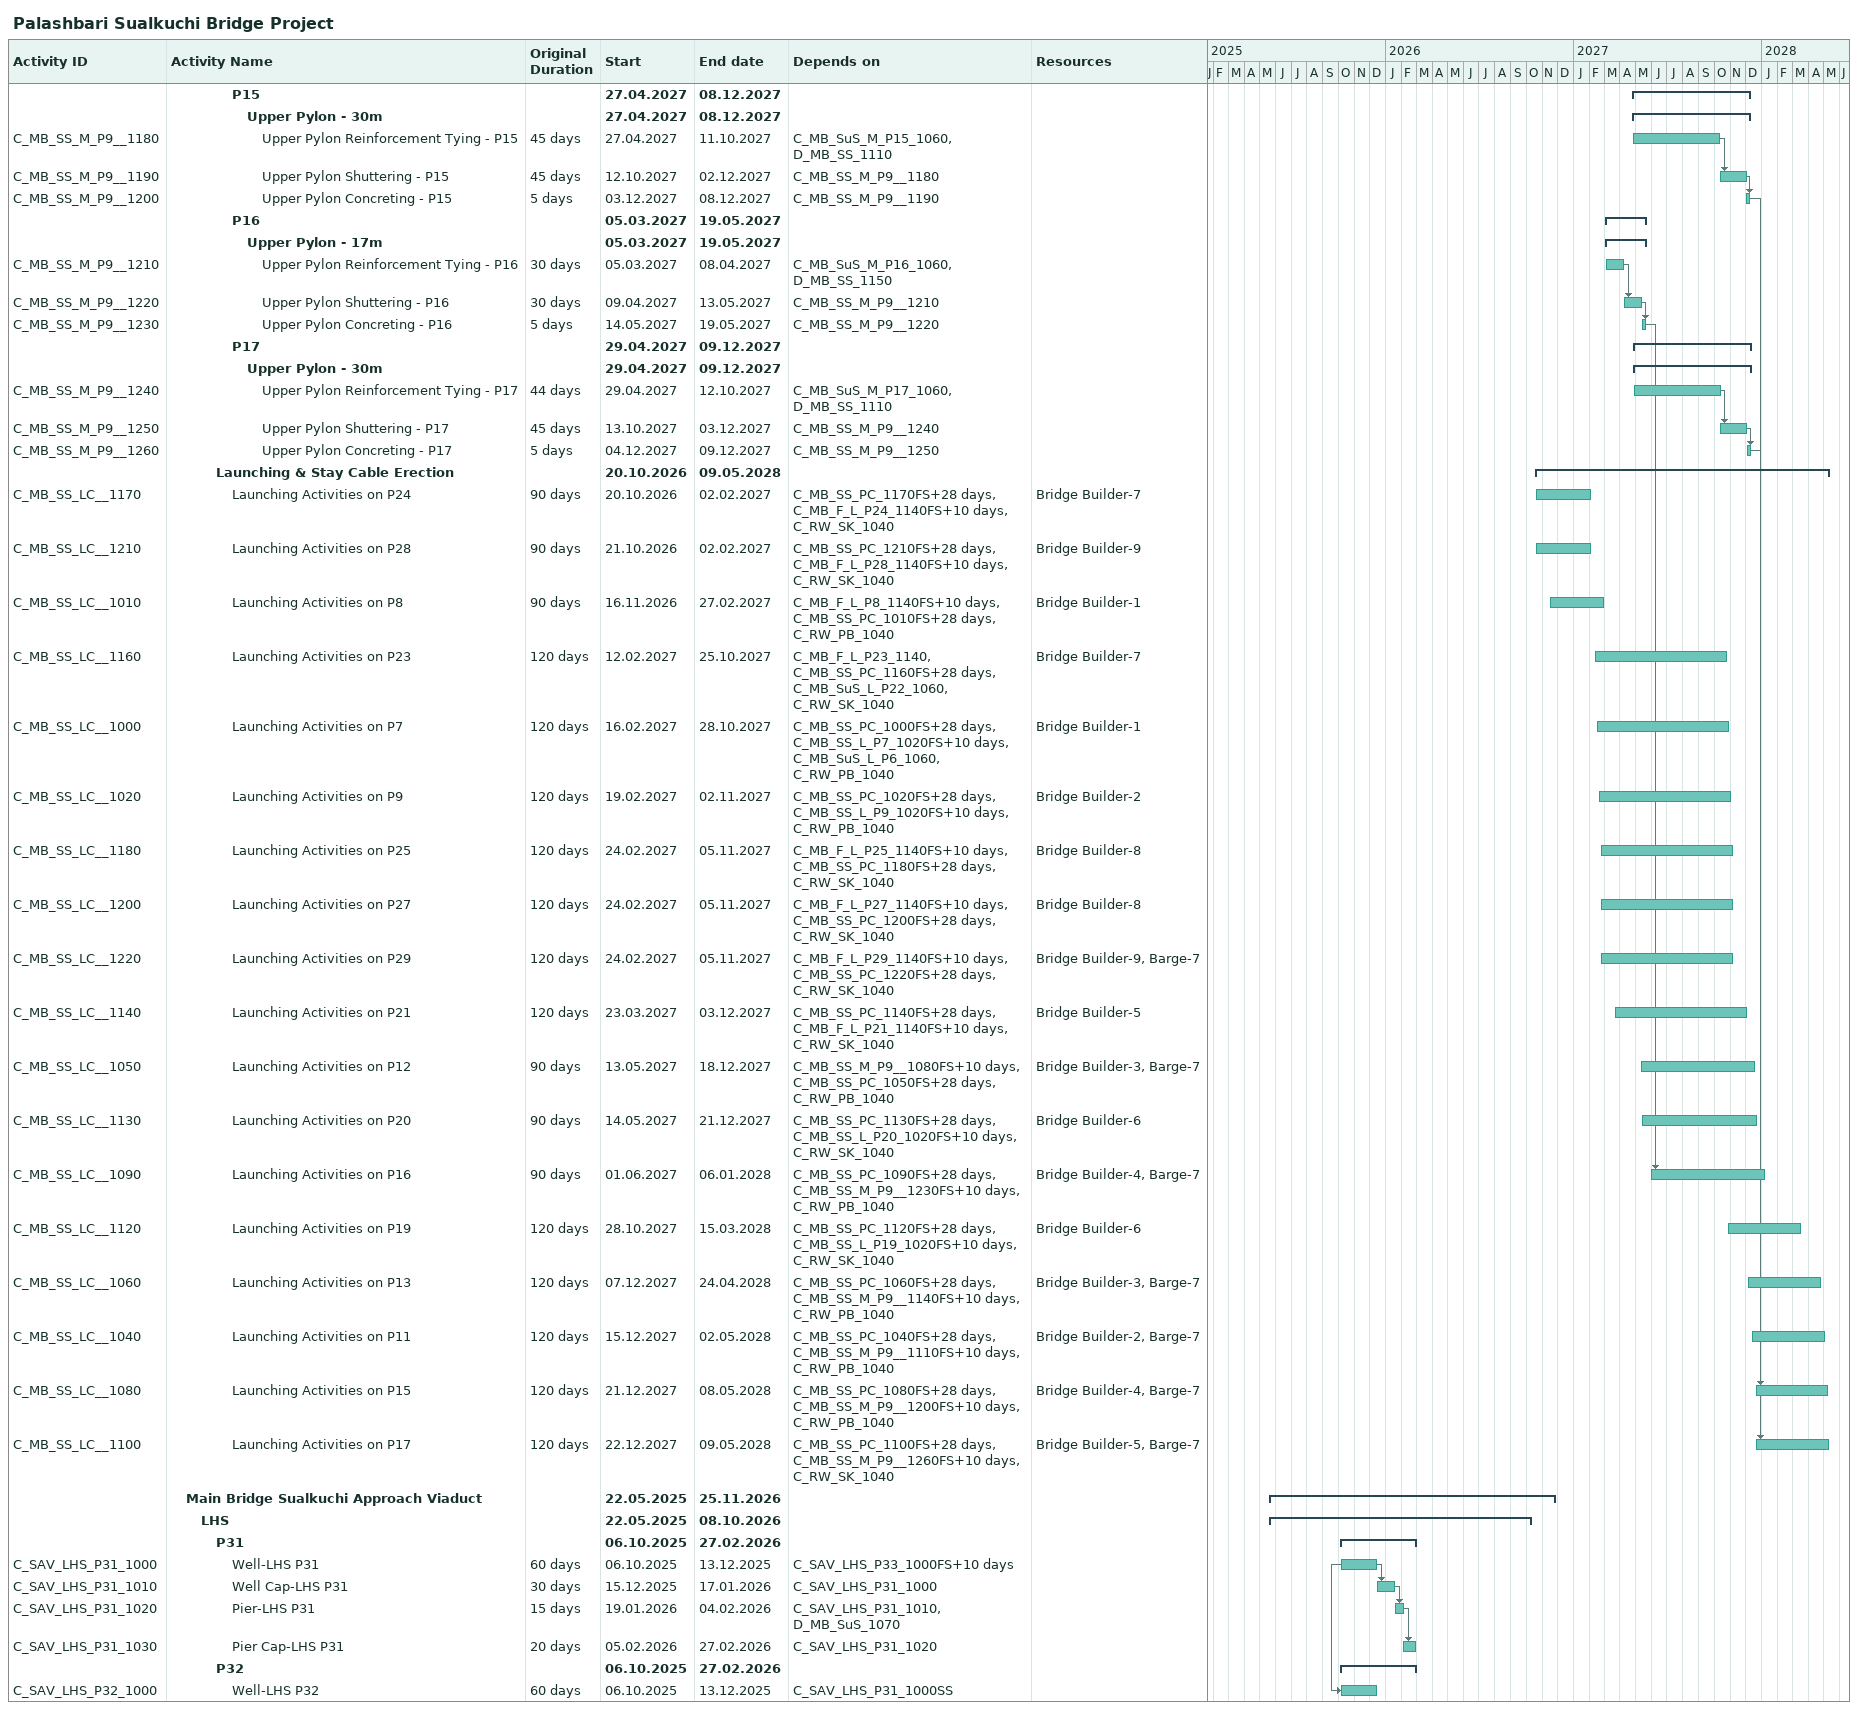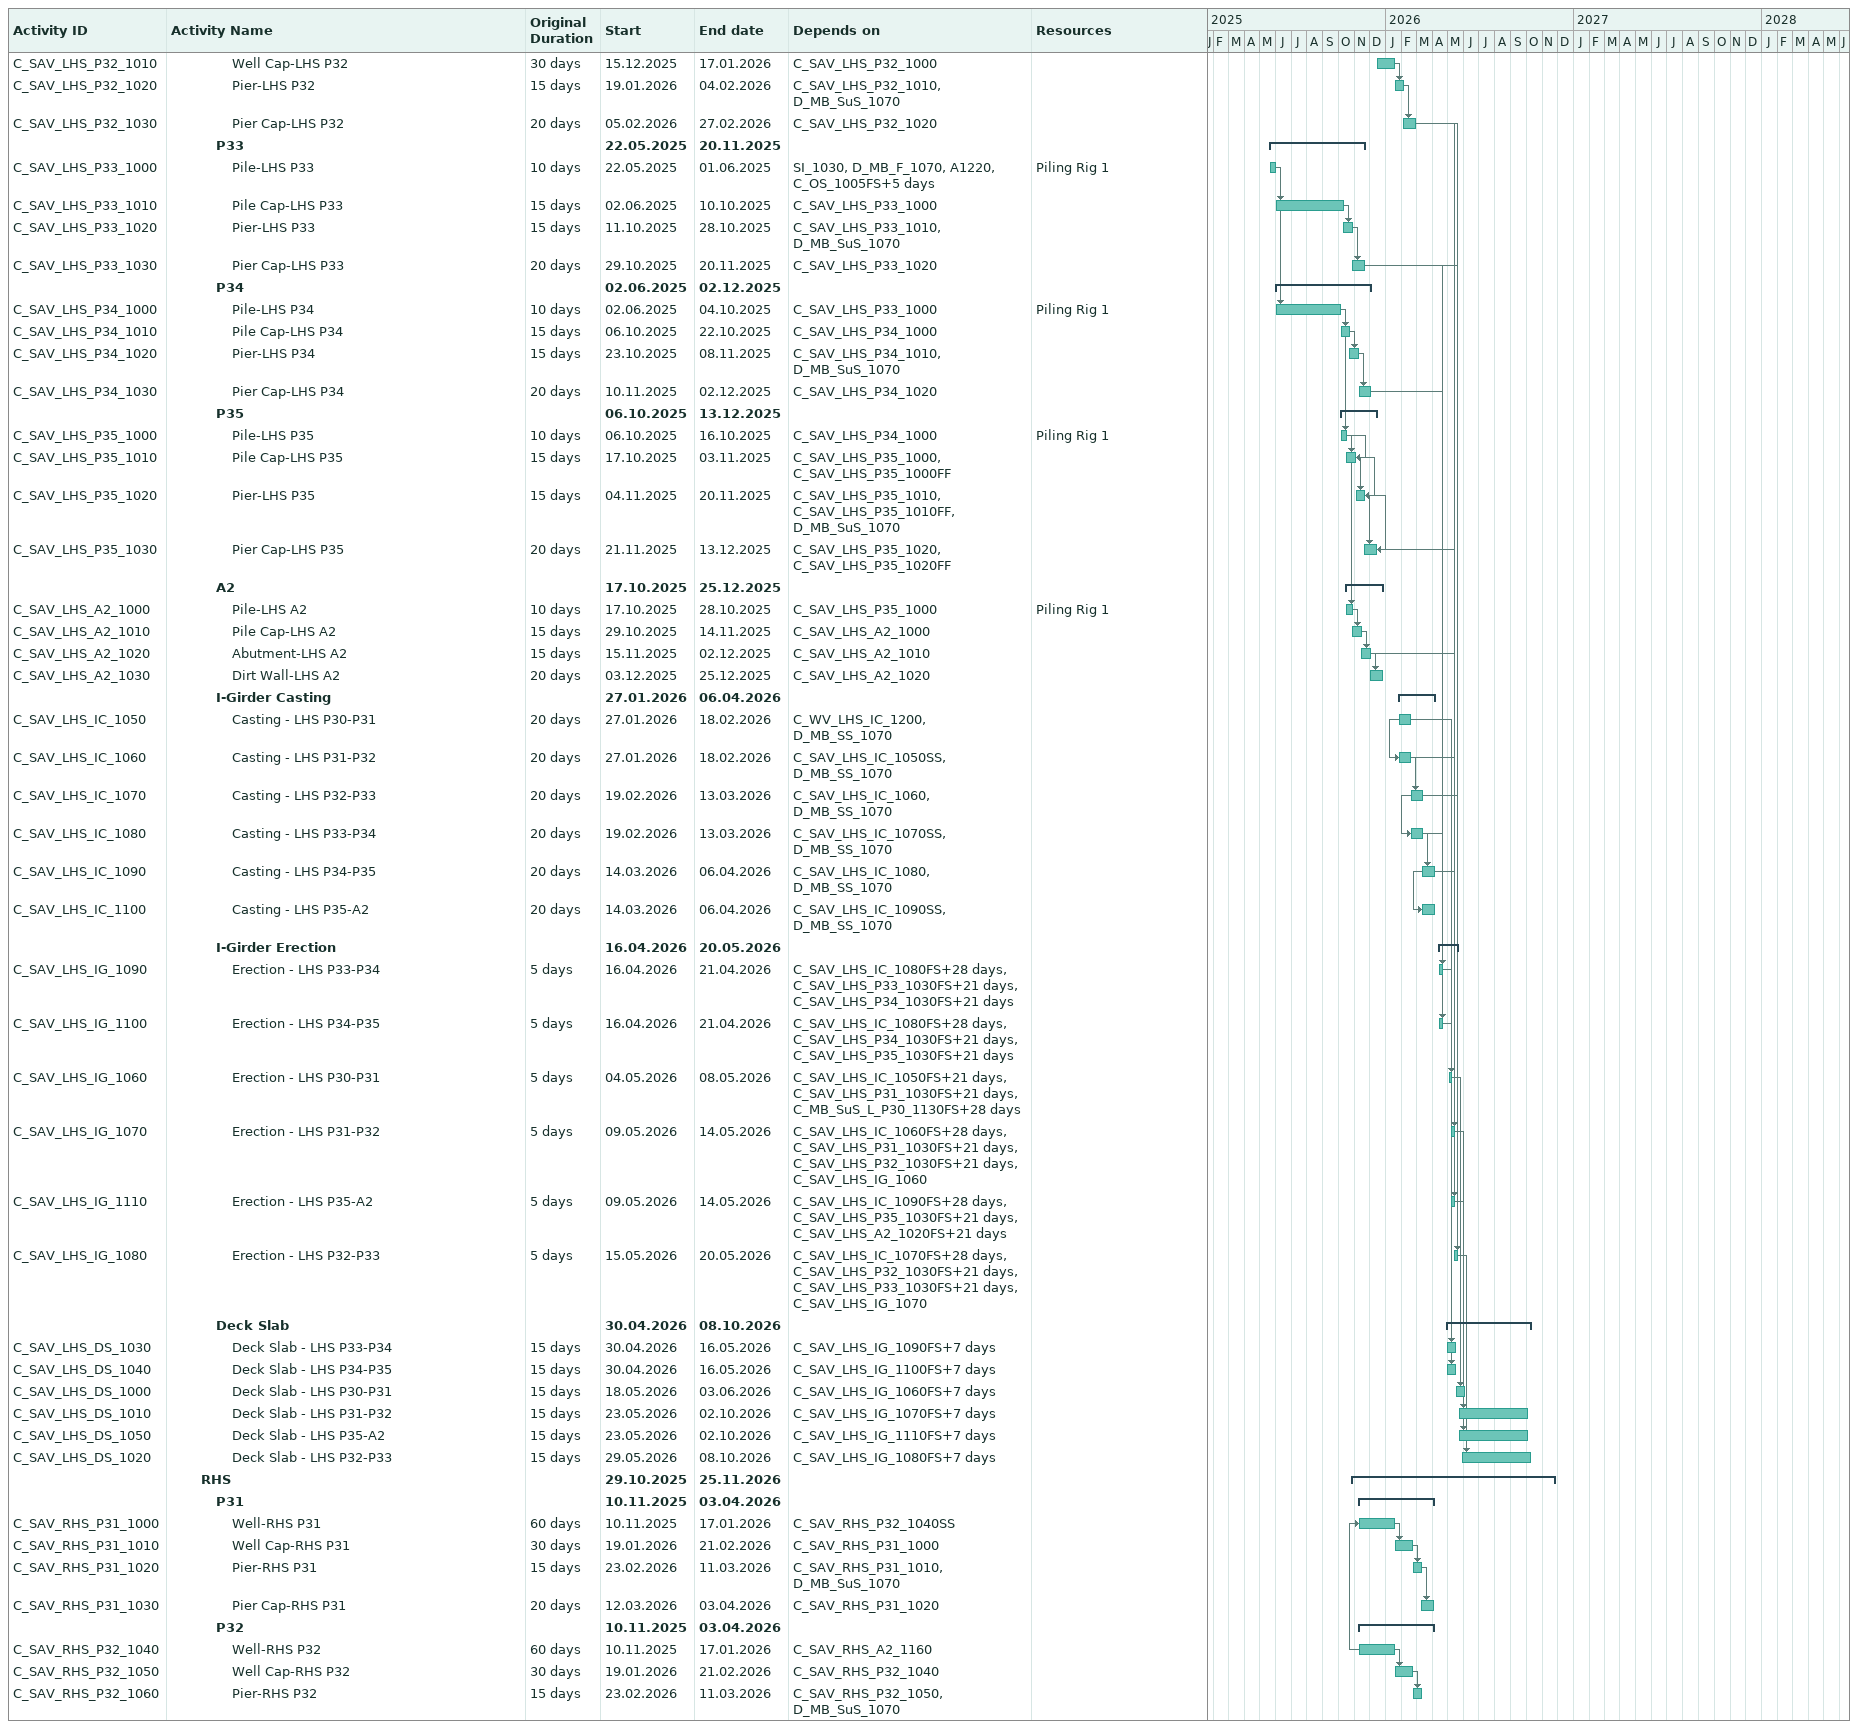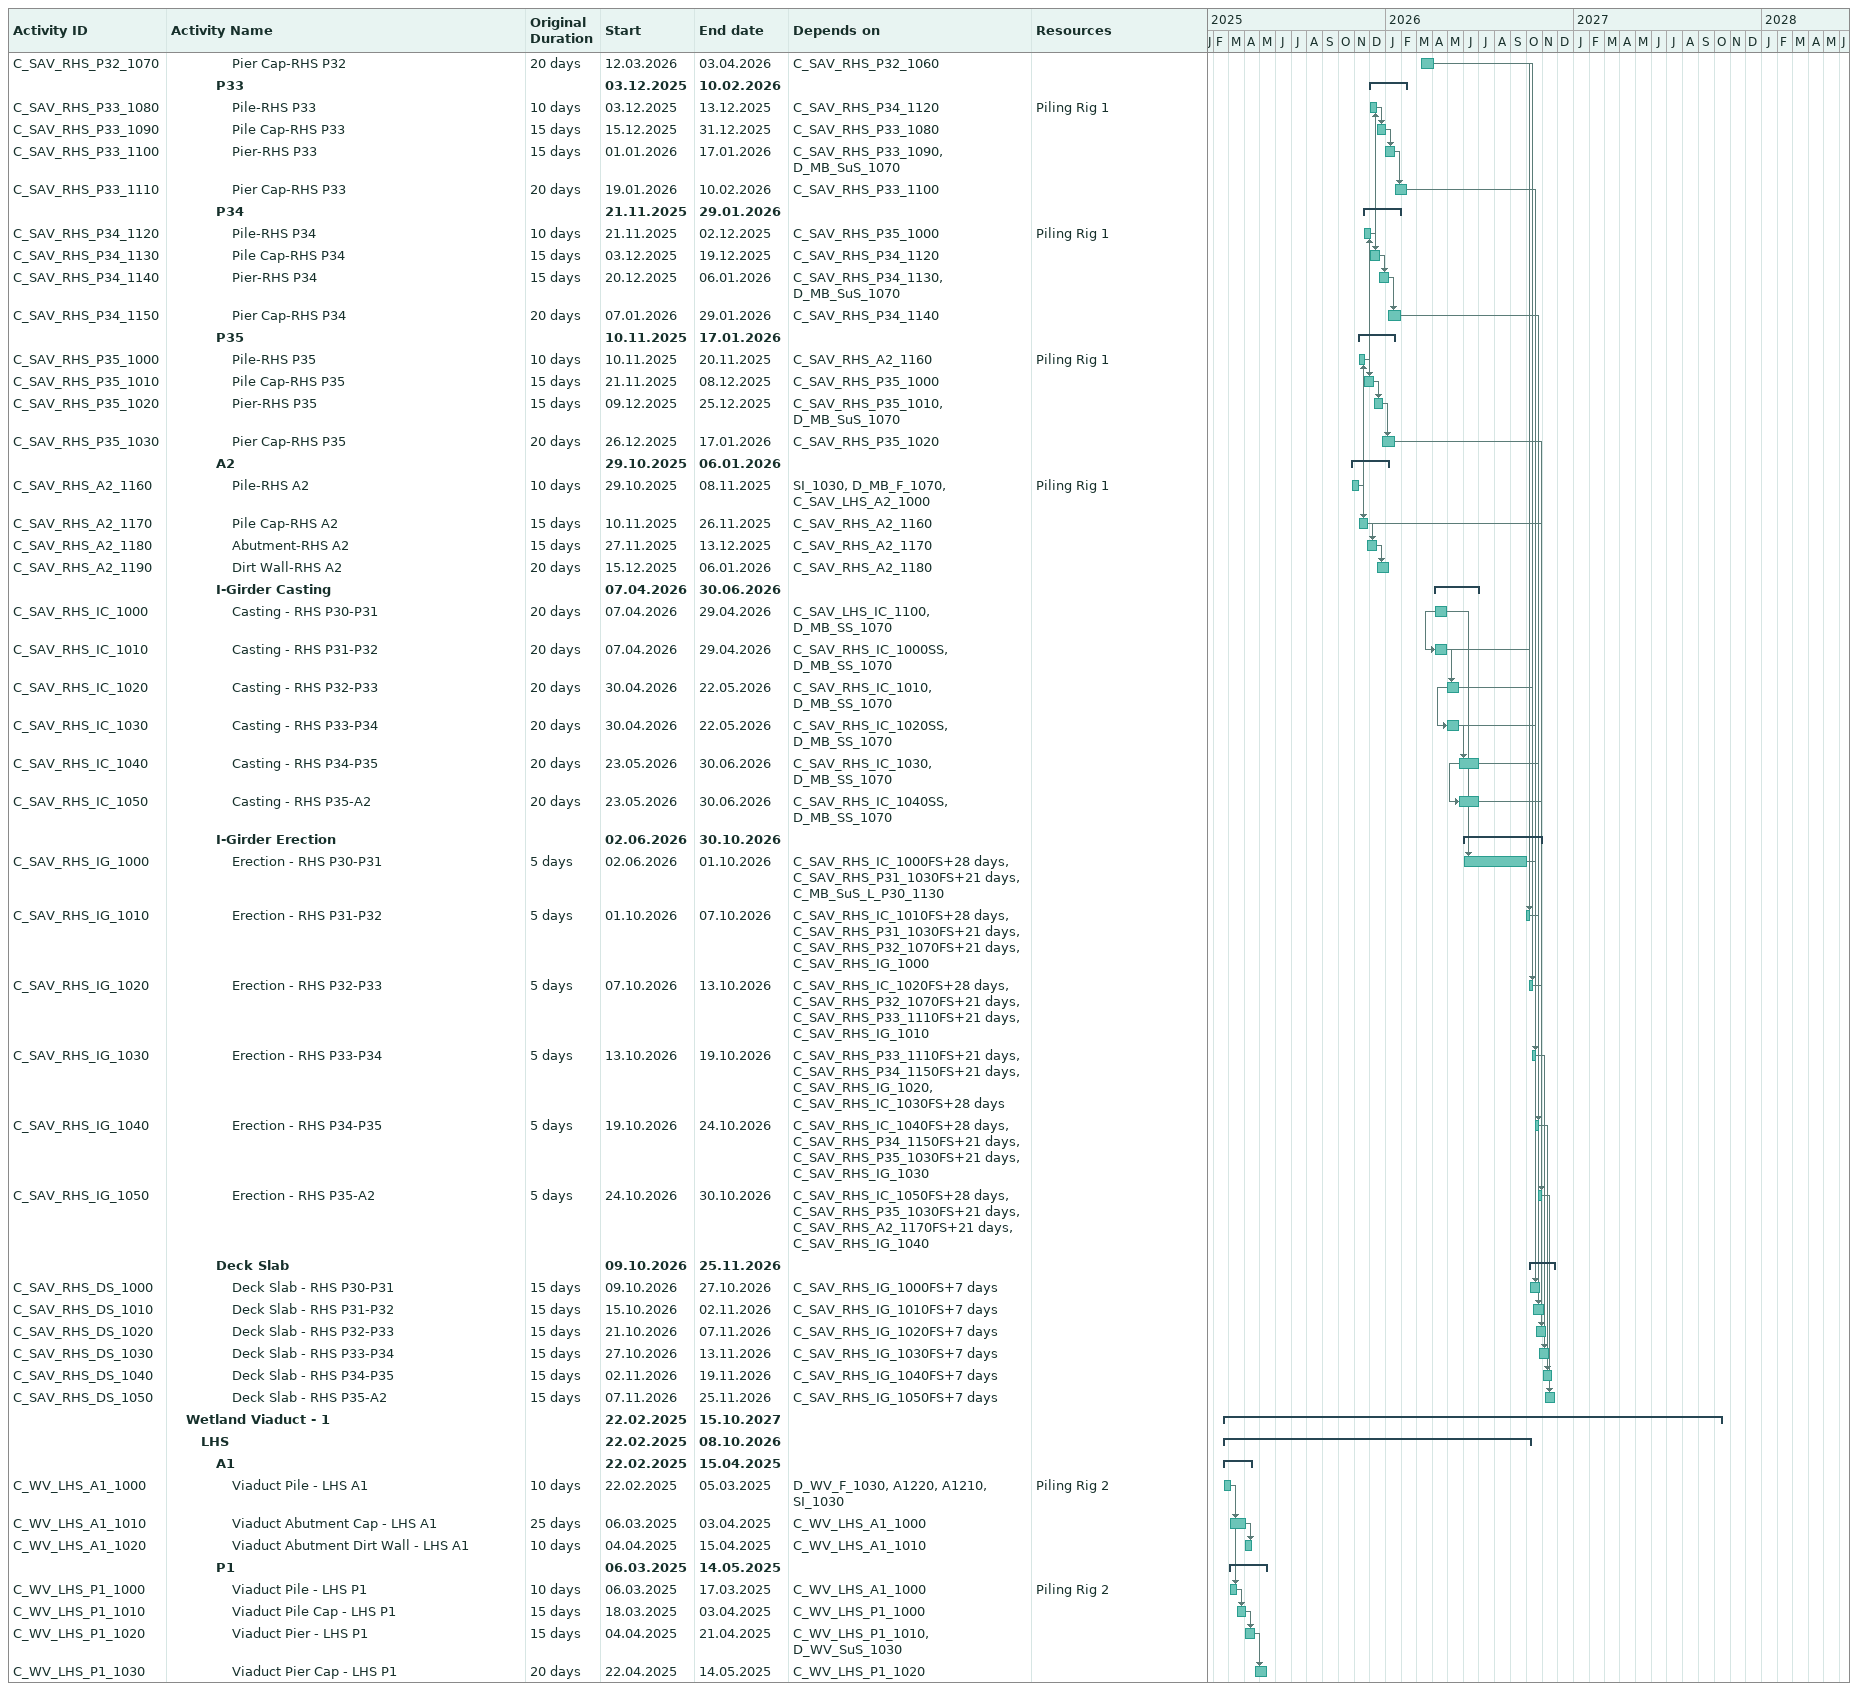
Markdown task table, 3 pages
Palashbari Sualkuchi Bridge Project

| ID | Level | Task | Original duration | Start | Finish | Predecessors | Resources |
|---|---|---|---|---|---|---|---|
|  | 5 | **P15** |  | 2027-04-27 | 2027-12-08 |  |  |
|  | 6 | **Upper Pylon - 30m** |  | 2027-04-27 | 2027-12-08 |  |  |
| C_MB_SS_M_P9__1180 | 7 | Upper Pylon Reinforcement Tying - P15 | 45d | 2027-04-27 | 2027-10-11 | C_MB_SuS_M_P15_1060, D_MB_SS_1110 |  |
| C_MB_SS_M_P9__1190 | 7 | Upper Pylon Shuttering - P15 | 45d | 2027-10-12 | 2027-12-02 | C_MB_SS_M_P9__1180 |  |
| C_MB_SS_M_P9__1200 | 7 | Upper Pylon Concreting - P15 | 5d | 2027-12-03 | 2027-12-08 | C_MB_SS_M_P9__1190 |  |
|  | 5 | **P16** |  | 2027-03-05 | 2027-05-19 |  |  |
|  | 6 | **Upper Pylon - 17m** |  | 2027-03-05 | 2027-05-19 |  |  |
| C_MB_SS_M_P9__1210 | 7 | Upper Pylon Reinforcement Tying - P16 | 30d | 2027-03-05 | 2027-04-08 | C_MB_SuS_M_P16_1060, D_MB_SS_1150 |  |
| C_MB_SS_M_P9__1220 | 7 | Upper Pylon Shuttering - P16 | 30d | 2027-04-09 | 2027-05-13 | C_MB_SS_M_P9__1210 |  |
| C_MB_SS_M_P9__1230 | 7 | Upper Pylon Concreting - P16 | 5d | 2027-05-14 | 2027-05-19 | C_MB_SS_M_P9__1220 |  |
|  | 5 | **P17** |  | 2027-04-29 | 2027-12-09 |  |  |
|  | 6 | **Upper Pylon - 30m** |  | 2027-04-29 | 2027-12-09 |  |  |
| C_MB_SS_M_P9__1240 | 7 | Upper Pylon Reinforcement Tying - P17 | 44d | 2027-04-29 | 2027-10-12 | C_MB_SuS_M_P17_1060, D_MB_SS_1110 |  |
| C_MB_SS_M_P9__1250 | 7 | Upper Pylon Shuttering - P17 | 45d | 2027-10-13 | 2027-12-03 | C_MB_SS_M_P9__1240 |  |
| C_MB_SS_M_P9__1260 | 7 | Upper Pylon Concreting - P17 | 5d | 2027-12-04 | 2027-12-09 | C_MB_SS_M_P9__1250 |  |
|  | 4 | **Launching & Stay Cable Erection** |  | 2026-10-20 | 2028-05-09 |  |  |
| C_MB_SS_LC__1170 | 5 | Launching Activities on P24 | 90d | 2026-10-20 | 2027-02-02 | C_MB_SS_PC_1170FS+28d, C_MB_F_L_P24_1140FS+10d, C_RW_SK_1040 | Bridge Builder-7 |
| C_MB_SS_LC__1210 | 5 | Launching Activities on P28 | 90d | 2026-10-21 | 2027-02-02 | C_MB_SS_PC_1210FS+28d, C_MB_F_L_P28_1140FS+10d, C_RW_SK_1040 | Bridge Builder-9 |
| C_MB_SS_LC__1010 | 5 | Launching Activities on P8 | 90d | 2026-11-16 | 2027-02-27 | C_MB_F_L_P8_1140FS+10d, C_MB_SS_PC_1010FS+28d, C_RW_PB_1040 | Bridge Builder-1 |
| C_MB_SS_LC__1160 | 5 | Launching Activities on P23 | 120d | 2027-02-12 | 2027-10-25 | C_MB_F_L_P23_1140, C_MB_SS_PC_1160FS+28d, C_MB_SuS_L_P22_1060, C_RW_SK_1040 | Bridge Builder-7 |
| C_MB_SS_LC__1000 | 5 | Launching Activities on P7 | 120d | 2027-02-16 | 2027-10-28 | C_MB_SS_PC_1000FS+28d, C_MB_SS_L_P7_1020FS+10d, C_MB_SuS_L_P6_1060, C_RW_PB_1040 | Bridge Builder-1 |
| C_MB_SS_LC__1020 | 5 | Launching Activities on P9 | 120d | 2027-02-19 | 2027-11-02 | C_MB_SS_PC_1020FS+28d, C_MB_SS_L_P9_1020FS+10d, C_RW_PB_1040 | Bridge Builder-2 |
| C_MB_SS_LC__1180 | 5 | Launching Activities on P25 | 120d | 2027-02-24 | 2027-11-05 | C_MB_F_L_P25_1140FS+10d, C_MB_SS_PC_1180FS+28d, C_RW_SK_1040 | Bridge Builder-8 |
| C_MB_SS_LC__1200 | 5 | Launching Activities on P27 | 120d | 2027-02-24 | 2027-11-05 | C_MB_F_L_P27_1140FS+10d, C_MB_SS_PC_1200FS+28d, C_RW_SK_1040 | Bridge Builder-8 |
| C_MB_SS_LC__1220 | 5 | Launching Activities on P29 | 120d | 2027-02-24 | 2027-11-05 | C_MB_F_L_P29_1140FS+10d, C_MB_SS_PC_1220FS+28d, C_RW_SK_1040 | Bridge Builder-9, Barge-7 |
| C_MB_SS_LC__1140 | 5 | Launching Activities on P21 | 120d | 2027-03-23 | 2027-12-03 | C_MB_SS_PC_1140FS+28d, C_MB_F_L_P21_1140FS+10d, C_RW_SK_1040 | Bridge Builder-5 |
| C_MB_SS_LC__1050 | 5 | Launching Activities on P12 | 90d | 2027-05-13 | 2027-12-18 | C_MB_SS_M_P9__1080FS+10d, C_MB_SS_PC_1050FS+28d, C_RW_PB_1040 | Bridge Builder-3, Barge-7 |
| C_MB_SS_LC__1130 | 5 | Launching Activities on P20 | 90d | 2027-05-14 | 2027-12-21 | C_MB_SS_PC_1130FS+28d, C_MB_SS_L_P20_1020FS+10d, C_RW_SK_1040 | Bridge Builder-6 |
| C_MB_SS_LC__1090 | 5 | Launching Activities on P16 | 90d | 2027-06-01 | 2028-01-06 | C_MB_SS_PC_1090FS+28d, C_MB_SS_M_P9__1230FS+10d, C_RW_PB_1040 | Bridge Builder-4, Barge-7 |
| C_MB_SS_LC__1120 | 5 | Launching Activities on P19 | 120d | 2027-10-28 | 2028-03-15 | C_MB_SS_PC_1120FS+28d, C_MB_SS_L_P19_1020FS+10d, C_RW_SK_1040 | Bridge Builder-6 |
| C_MB_SS_LC__1060 | 5 | Launching Activities on P13 | 120d | 2027-12-07 | 2028-04-24 | C_MB_SS_PC_1060FS+28d, C_MB_SS_M_P9__1140FS+10d, C_RW_PB_1040 | Bridge Builder-3, Barge-7 |
| C_MB_SS_LC__1040 | 5 | Launching Activities on P11 | 120d | 2027-12-15 | 2028-05-02 | C_MB_SS_PC_1040FS+28d, C_MB_SS_M_P9__1110FS+10d, C_RW_PB_1040 | Bridge Builder-2, Barge-7 |
| C_MB_SS_LC__1080 | 5 | Launching Activities on P15 | 120d | 2027-12-21 | 2028-05-08 | C_MB_SS_PC_1080FS+28d, C_MB_SS_M_P9__1200FS+10d, C_RW_PB_1040 | Bridge Builder-4, Barge-7 |
| C_MB_SS_LC__1100 | 5 | Launching Activities on P17 | 120d | 2027-12-22 | 2028-05-09 | C_MB_SS_PC_1100FS+28d, C_MB_SS_M_P9__1260FS+10d, C_RW_SK_1040 | Bridge Builder-5, Barge-7 |
|  | 2 | **Main Bridge Sualkuchi Approach Viaduct** |  | 2025-05-22 | 2026-11-25 |  |  |
|  | 3 | **LHS** |  | 2025-05-22 | 2026-10-08 |  |  |
|  | 4 | **P31** |  | 2025-10-06 | 2026-02-27 |  |  |
| C_SAV_LHS_P31_1000 | 5 | Well-LHS P31 | 60d | 2025-10-06 | 2025-12-13 | C_SAV_LHS_P33_1000FS+10d |  |
| C_SAV_LHS_P31_1010 | 5 | Well Cap-LHS P31 | 30d | 2025-12-15 | 2026-01-17 | C_SAV_LHS_P31_1000 |  |
| C_SAV_LHS_P31_1020 | 5 | Pier-LHS P31 | 15d | 2026-01-19 | 2026-02-04 | C_SAV_LHS_P31_1010, D_MB_SuS_1070 |  |
| C_SAV_LHS_P31_1030 | 5 | Pier Cap-LHS P31 | 20d | 2026-02-05 | 2026-02-27 | C_SAV_LHS_P31_1020 |  |
|  | 4 | **P32** |  | 2025-10-06 | 2026-02-27 |  |  |
| C_SAV_LHS_P32_1000 | 5 | Well-LHS P32 | 60d | 2025-10-06 | 2025-12-13 | C_SAV_LHS_P31_1000SS |  |
| C_SAV_LHS_P32_1010 | 5 | Well Cap-LHS P32 | 30d | 2025-12-15 | 2026-01-17 | C_SAV_LHS_P32_1000 |  |
| C_SAV_LHS_P32_1020 | 5 | Pier-LHS P32 | 15d | 2026-01-19 | 2026-02-04 | C_SAV_LHS_P32_1010, D_MB_SuS_1070 |  |
| C_SAV_LHS_P32_1030 | 5 | Pier Cap-LHS P32 | 20d | 2026-02-05 | 2026-02-27 | C_SAV_LHS_P32_1020 |  |
|  | 4 | **P33** |  | 2025-05-22 | 2025-11-20 |  |  |
| C_SAV_LHS_P33_1000 | 5 | Pile-LHS P33 | 10d | 2025-05-22 | 2025-06-01 | SI_1030, D_MB_F_1070, A1220, C_OS_1005FS+5d | Piling Rig 1 |
| C_SAV_LHS_P33_1010 | 5 | Pile Cap-LHS P33 | 15d | 2025-06-02 | 2025-10-10 | C_SAV_LHS_P33_1000 |  |
| C_SAV_LHS_P33_1020 | 5 | Pier-LHS P33 | 15d | 2025-10-11 | 2025-10-28 | C_SAV_LHS_P33_1010, D_MB_SuS_1070 |  |
| C_SAV_LHS_P33_1030 | 5 | Pier Cap-LHS P33 | 20d | 2025-10-29 | 2025-11-20 | C_SAV_LHS_P33_1020 |  |
|  | 4 | **P34** |  | 2025-06-02 | 2025-12-02 |  |  |
| C_SAV_LHS_P34_1000 | 5 | Pile-LHS P34 | 10d | 2025-06-02 | 2025-10-04 | C_SAV_LHS_P33_1000 | Piling Rig 1 |
| C_SAV_LHS_P34_1010 | 5 | Pile Cap-LHS P34 | 15d | 2025-10-06 | 2025-10-22 | C_SAV_LHS_P34_1000 |  |
| C_SAV_LHS_P34_1020 | 5 | Pier-LHS P34 | 15d | 2025-10-23 | 2025-11-08 | C_SAV_LHS_P34_1010, D_MB_SuS_1070 |  |
| C_SAV_LHS_P34_1030 | 5 | Pier Cap-LHS P34 | 20d | 2025-11-10 | 2025-12-02 | C_SAV_LHS_P34_1020 |  |
|  | 4 | **P35** |  | 2025-10-06 | 2025-12-13 |  |  |
| C_SAV_LHS_P35_1000 | 5 | Pile-LHS P35 | 10d | 2025-10-06 | 2025-10-16 | C_SAV_LHS_P34_1000 | Piling Rig 1 |
| C_SAV_LHS_P35_1010 | 5 | Pile Cap-LHS P35 | 15d | 2025-10-17 | 2025-11-03 | C_SAV_LHS_P35_1000, C_SAV_LHS_P35_1000FF |  |
| C_SAV_LHS_P35_1020 | 5 | Pier-LHS P35 | 15d | 2025-11-04 | 2025-11-20 | C_SAV_LHS_P35_1010, C_SAV_LHS_P35_1010FF, D_MB_SuS_1070 |  |
| C_SAV_LHS_P35_1030 | 5 | Pier Cap-LHS P35 | 20d | 2025-11-21 | 2025-12-13 | C_SAV_LHS_P35_1020, C_SAV_LHS_P35_1020FF |  |
|  | 4 | **A2** |  | 2025-10-17 | 2025-12-25 |  |  |
| C_SAV_LHS_A2_1000 | 5 | Pile-LHS A2 | 10d | 2025-10-17 | 2025-10-28 | C_SAV_LHS_P35_1000 | Piling Rig 1 |
| C_SAV_LHS_A2_1010 | 5 | Pile Cap-LHS A2 | 15d | 2025-10-29 | 2025-11-14 | C_SAV_LHS_A2_1000 |  |
| C_SAV_LHS_A2_1020 | 5 | Abutment-LHS A2 | 15d | 2025-11-15 | 2025-12-02 | C_SAV_LHS_A2_1010 |  |
| C_SAV_LHS_A2_1030 | 5 | Dirt Wall-LHS A2 | 20d | 2025-12-03 | 2025-12-25 | C_SAV_LHS_A2_1020 |  |
|  | 4 | **I-Girder Casting** |  | 2026-01-27 | 2026-04-06 |  |  |
| C_SAV_LHS_IC_1050 | 5 | Casting - LHS P30-P31 | 20d | 2026-01-27 | 2026-02-18 | C_WV_LHS_IC_1200, D_MB_SS_1070 |  |
| C_SAV_LHS_IC_1060 | 5 | Casting - LHS P31-P32 | 20d | 2026-01-27 | 2026-02-18 | C_SAV_LHS_IC_1050SS, D_MB_SS_1070 |  |
| C_SAV_LHS_IC_1070 | 5 | Casting - LHS P32-P33 | 20d | 2026-02-19 | 2026-03-13 | C_SAV_LHS_IC_1060, D_MB_SS_1070 |  |
| C_SAV_LHS_IC_1080 | 5 | Casting - LHS P33-P34 | 20d | 2026-02-19 | 2026-03-13 | C_SAV_LHS_IC_1070SS, D_MB_SS_1070 |  |
| C_SAV_LHS_IC_1090 | 5 | Casting - LHS P34-P35 | 20d | 2026-03-14 | 2026-04-06 | C_SAV_LHS_IC_1080, D_MB_SS_1070 |  |
| C_SAV_LHS_IC_1100 | 5 | Casting - LHS P35-A2 | 20d | 2026-03-14 | 2026-04-06 | C_SAV_LHS_IC_1090SS, D_MB_SS_1070 |  |
|  | 4 | **I-Girder Erection** |  | 2026-04-16 | 2026-05-20 |  |  |
| C_SAV_LHS_IG_1090 | 5 | Erection - LHS P33-P34 | 5d | 2026-04-16 | 2026-04-21 | C_SAV_LHS_IC_1080FS+28d, C_SAV_LHS_P33_1030FS+21d, C_SAV_LHS_P34_1030FS+21d |  |
| C_SAV_LHS_IG_1100 | 5 | Erection - LHS P34-P35 | 5d | 2026-04-16 | 2026-04-21 | C_SAV_LHS_IC_1080FS+28d, C_SAV_LHS_P34_1030FS+21d, C_SAV_LHS_P35_1030FS+21d |  |
| C_SAV_LHS_IG_1060 | 5 | Erection - LHS P30-P31 | 5d | 2026-05-04 | 2026-05-08 | C_SAV_LHS_IC_1050FS+21d, C_SAV_LHS_P31_1030FS+21d, C_MB_SuS_L_P30_1130FS+28d |  |
| C_SAV_LHS_IG_1070 | 5 | Erection - LHS P31-P32 | 5d | 2026-05-09 | 2026-05-14 | C_SAV_LHS_IC_1060FS+28d, C_SAV_LHS_P31_1030FS+21d, C_SAV_LHS_P32_1030FS+21d, C_SAV_LHS_IG_1060 |  |
| C_SAV_LHS_IG_1110 | 5 | Erection - LHS P35-A2 | 5d | 2026-05-09 | 2026-05-14 | C_SAV_LHS_IC_1090FS+28d, C_SAV_LHS_P35_1030FS+21d, C_SAV_LHS_A2_1020FS+21d |  |
| C_SAV_LHS_IG_1080 | 5 | Erection - LHS P32-P33 | 5d | 2026-05-15 | 2026-05-20 | C_SAV_LHS_IC_1070FS+28d, C_SAV_LHS_P32_1030FS+21d, C_SAV_LHS_P33_1030FS+21d, C_SAV_LHS_IG_1070 |  |
|  | 4 | **Deck Slab** |  | 2026-04-30 | 2026-10-08 |  |  |
| C_SAV_LHS_DS_1030 | 5 | Deck Slab - LHS P33-P34 | 15d | 2026-04-30 | 2026-05-16 | C_SAV_LHS_IG_1090FS+7d |  |
| C_SAV_LHS_DS_1040 | 5 | Deck Slab - LHS P34-P35 | 15d | 2026-04-30 | 2026-05-16 | C_SAV_LHS_IG_1100FS+7d |  |
| C_SAV_LHS_DS_1000 | 5 | Deck Slab - LHS P30-P31 | 15d | 2026-05-18 | 2026-06-03 | C_SAV_LHS_IG_1060FS+7d |  |
| C_SAV_LHS_DS_1010 | 5 | Deck Slab - LHS P31-P32 | 15d | 2026-05-23 | 2026-10-02 | C_SAV_LHS_IG_1070FS+7d |  |
| C_SAV_LHS_DS_1050 | 5 | Deck Slab - LHS P35-A2 | 15d | 2026-05-23 | 2026-10-02 | C_SAV_LHS_IG_1110FS+7d |  |
| C_SAV_LHS_DS_1020 | 5 | Deck Slab - LHS P32-P33 | 15d | 2026-05-29 | 2026-10-08 | C_SAV_LHS_IG_1080FS+7d |  |
|  | 3 | **RHS** |  | 2025-10-29 | 2026-11-25 |  |  |
|  | 4 | **P31** |  | 2025-11-10 | 2026-04-03 |  |  |
| C_SAV_RHS_P31_1000 | 5 | Well-RHS P31 | 60d | 2025-11-10 | 2026-01-17 | C_SAV_RHS_P32_1040SS |  |
| C_SAV_RHS_P31_1010 | 5 | Well Cap-RHS P31 | 30d | 2026-01-19 | 2026-02-21 | C_SAV_RHS_P31_1000 |  |
| C_SAV_RHS_P31_1020 | 5 | Pier-RHS P31 | 15d | 2026-02-23 | 2026-03-11 | C_SAV_RHS_P31_1010, D_MB_SuS_1070 |  |
| C_SAV_RHS_P31_1030 | 5 | Pier Cap-RHS P31 | 20d | 2026-03-12 | 2026-04-03 | C_SAV_RHS_P31_1020 |  |
|  | 4 | **P32** |  | 2025-11-10 | 2026-04-03 |  |  |
| C_SAV_RHS_P32_1040 | 5 | Well-RHS P32 | 60d | 2025-11-10 | 2026-01-17 | C_SAV_RHS_A2_1160 |  |
| C_SAV_RHS_P32_1050 | 5 | Well Cap-RHS P32 | 30d | 2026-01-19 | 2026-02-21 | C_SAV_RHS_P32_1040 |  |
| C_SAV_RHS_P32_1060 | 5 | Pier-RHS P32 | 15d | 2026-02-23 | 2026-03-11 | C_SAV_RHS_P32_1050, D_MB_SuS_1070 |  |
| C_SAV_RHS_P32_1070 | 5 | Pier Cap-RHS P32 | 20d | 2026-03-12 | 2026-04-03 | C_SAV_RHS_P32_1060 |  |
|  | 4 | **P33** |  | 2025-12-03 | 2026-02-10 |  |  |
| C_SAV_RHS_P33_1080 | 5 | Pile-RHS P33 | 10d | 2025-12-03 | 2025-12-13 | C_SAV_RHS_P34_1120 | Piling Rig 1 |
| C_SAV_RHS_P33_1090 | 5 | Pile Cap-RHS P33 | 15d | 2025-12-15 | 2025-12-31 | C_SAV_RHS_P33_1080 |  |
| C_SAV_RHS_P33_1100 | 5 | Pier-RHS P33 | 15d | 2026-01-01 | 2026-01-17 | C_SAV_RHS_P33_1090, D_MB_SuS_1070 |  |
| C_SAV_RHS_P33_1110 | 5 | Pier Cap-RHS P33 | 20d | 2026-01-19 | 2026-02-10 | C_SAV_RHS_P33_1100 |  |
|  | 4 | **P34** |  | 2025-11-21 | 2026-01-29 |  |  |
| C_SAV_RHS_P34_1120 | 5 | Pile-RHS P34 | 10d | 2025-11-21 | 2025-12-02 | C_SAV_RHS_P35_1000 | Piling Rig 1 |
| C_SAV_RHS_P34_1130 | 5 | Pile Cap-RHS P34 | 15d | 2025-12-03 | 2025-12-19 | C_SAV_RHS_P34_1120 |  |
| C_SAV_RHS_P34_1140 | 5 | Pier-RHS P34 | 15d | 2025-12-20 | 2026-01-06 | C_SAV_RHS_P34_1130, D_MB_SuS_1070 |  |
| C_SAV_RHS_P34_1150 | 5 | Pier Cap-RHS P34 | 20d | 2026-01-07 | 2026-01-29 | C_SAV_RHS_P34_1140 |  |
|  | 4 | **P35** |  | 2025-11-10 | 2026-01-17 |  |  |
| C_SAV_RHS_P35_1000 | 5 | Pile-RHS P35 | 10d | 2025-11-10 | 2025-11-20 | C_SAV_RHS_A2_1160 | Piling Rig 1 |
| C_SAV_RHS_P35_1010 | 5 | Pile Cap-RHS P35 | 15d | 2025-11-21 | 2025-12-08 | C_SAV_RHS_P35_1000 |  |
| C_SAV_RHS_P35_1020 | 5 | Pier-RHS P35 | 15d | 2025-12-09 | 2025-12-25 | C_SAV_RHS_P35_1010, D_MB_SuS_1070 |  |
| C_SAV_RHS_P35_1030 | 5 | Pier Cap-RHS P35 | 20d | 2025-12-26 | 2026-01-17 | C_SAV_RHS_P35_1020 |  |
|  | 4 | **A2** |  | 2025-10-29 | 2026-01-06 |  |  |
| C_SAV_RHS_A2_1160 | 5 | Pile-RHS A2 | 10d | 2025-10-29 | 2025-11-08 | SI_1030, D_MB_F_1070, C_SAV_LHS_A2_1000 | Piling Rig 1 |
| C_SAV_RHS_A2_1170 | 5 | Pile Cap-RHS A2 | 15d | 2025-11-10 | 2025-11-26 | C_SAV_RHS_A2_1160 |  |
| C_SAV_RHS_A2_1180 | 5 | Abutment-RHS A2 | 15d | 2025-11-27 | 2025-12-13 | C_SAV_RHS_A2_1170 |  |
| C_SAV_RHS_A2_1190 | 5 | Dirt Wall-RHS A2 | 20d | 2025-12-15 | 2026-01-06 | C_SAV_RHS_A2_1180 |  |
|  | 4 | **I-Girder Casting** |  | 2026-04-07 | 2026-06-30 |  |  |
| C_SAV_RHS_IC_1000 | 5 | Casting - RHS P30-P31 | 20d | 2026-04-07 | 2026-04-29 | C_SAV_LHS_IC_1100, D_MB_SS_1070 |  |
| C_SAV_RHS_IC_1010 | 5 | Casting - RHS P31-P32 | 20d | 2026-04-07 | 2026-04-29 | C_SAV_RHS_IC_1000SS, D_MB_SS_1070 |  |
| C_SAV_RHS_IC_1020 | 5 | Casting - RHS P32-P33 | 20d | 2026-04-30 | 2026-05-22 | C_SAV_RHS_IC_1010, D_MB_SS_1070 |  |
| C_SAV_RHS_IC_1030 | 5 | Casting - RHS P33-P34 | 20d | 2026-04-30 | 2026-05-22 | C_SAV_RHS_IC_1020SS, D_MB_SS_1070 |  |
| C_SAV_RHS_IC_1040 | 5 | Casting - RHS P34-P35 | 20d | 2026-05-23 | 2026-06-30 | C_SAV_RHS_IC_1030, D_MB_SS_1070 |  |
| C_SAV_RHS_IC_1050 | 5 | Casting - RHS P35-A2 | 20d | 2026-05-23 | 2026-06-30 | C_SAV_RHS_IC_1040SS, D_MB_SS_1070 |  |
|  | 4 | **I-Girder Erection** |  | 2026-06-02 | 2026-10-30 |  |  |
| C_SAV_RHS_IG_1000 | 5 | Erection - RHS P30-P31 | 5d | 2026-06-02 | 2026-10-01 | C_SAV_RHS_IC_1000FS+28d, C_SAV_RHS_P31_1030FS+21d, C_MB_SuS_L_P30_1130 |  |
| C_SAV_RHS_IG_1010 | 5 | Erection - RHS P31-P32 | 5d | 2026-10-01 | 2026-10-07 | C_SAV_RHS_IC_1010FS+28d, C_SAV_RHS_P31_1030FS+21d, C_SAV_RHS_P32_1070FS+21d, C_SAV_RHS_IG_1000 |  |
| C_SAV_RHS_IG_1020 | 5 | Erection - RHS P32-P33 | 5d | 2026-10-07 | 2026-10-13 | C_SAV_RHS_IC_1020FS+28d, C_SAV_RHS_P32_1070FS+21d, C_SAV_RHS_P33_1110FS+21d, C_SAV_RHS_IG_1010 |  |
| C_SAV_RHS_IG_1030 | 5 | Erection - RHS P33-P34 | 5d | 2026-10-13 | 2026-10-19 | C_SAV_RHS_P33_1110FS+21d, C_SAV_RHS_P34_1150FS+21d, C_SAV_RHS_IG_1020, C_SAV_RHS_IC_1030FS+28d |  |
| C_SAV_RHS_IG_1040 | 5 | Erection - RHS P34-P35 | 5d | 2026-10-19 | 2026-10-24 | C_SAV_RHS_IC_1040FS+28d, C_SAV_RHS_P34_1150FS+21d, C_SAV_RHS_P35_1030FS+21d, C_SAV_RHS_IG_1030 |  |
| C_SAV_RHS_IG_1050 | 5 | Erection - RHS P35-A2 | 5d | 2026-10-24 | 2026-10-30 | C_SAV_RHS_IC_1050FS+28d, C_SAV_RHS_P35_1030FS+21d, C_SAV_RHS_A2_1170FS+21d, C_SAV_RHS_IG_1040 |  |
|  | 4 | **Deck Slab** |  | 2026-10-09 | 2026-11-25 |  |  |
| C_SAV_RHS_DS_1000 | 5 | Deck Slab - RHS P30-P31 | 15d | 2026-10-09 | 2026-10-27 | C_SAV_RHS_IG_1000FS+7d |  |
| C_SAV_RHS_DS_1010 | 5 | Deck Slab - RHS P31-P32 | 15d | 2026-10-15 | 2026-11-02 | C_SAV_RHS_IG_1010FS+7d |  |
| C_SAV_RHS_DS_1020 | 5 | Deck Slab - RHS P32-P33 | 15d | 2026-10-21 | 2026-11-07 | C_SAV_RHS_IG_1020FS+7d |  |
| C_SAV_RHS_DS_1030 | 5 | Deck Slab - RHS P33-P34 | 15d | 2026-10-27 | 2026-11-13 | C_SAV_RHS_IG_1030FS+7d |  |
| C_SAV_RHS_DS_1040 | 5 | Deck Slab - RHS P34-P35 | 15d | 2026-11-02 | 2026-11-19 | C_SAV_RHS_IG_1040FS+7d |  |
| C_SAV_RHS_DS_1050 | 5 | Deck Slab - RHS P35-A2 | 15d | 2026-11-07 | 2026-11-25 | C_SAV_RHS_IG_1050FS+7d |  |
|  | 2 | **Wetland Viaduct - 1** |  | 2025-02-22 | 2027-10-15 |  |  |
|  | 3 | **LHS** |  | 2025-02-22 | 2026-10-08 |  |  |
|  | 4 | **A1** |  | 2025-02-22 | 2025-04-15 |  |  |
| C_WV_LHS_A1_1000 | 5 | Viaduct Pile - LHS A1 | 10d | 2025-02-22 | 2025-03-05 | D_WV_F_1030, A1220, A1210, SI_1030 | Piling Rig 2 |
| C_WV_LHS_A1_1010 | 5 | Viaduct Abutment Cap - LHS A1 | 25d | 2025-03-06 | 2025-04-03 | C_WV_LHS_A1_1000 |  |
| C_WV_LHS_A1_1020 | 5 | Viaduct Abutment Dirt Wall - LHS A1 | 10d | 2025-04-04 | 2025-04-15 | C_WV_LHS_A1_1010 |  |
|  | 4 | **P1** |  | 2025-03-06 | 2025-05-14 |  |  |
| C_WV_LHS_P1_1000 | 5 | Viaduct Pile - LHS P1 | 10d | 2025-03-06 | 2025-03-17 | C_WV_LHS_A1_1000 | Piling Rig 2 |
| C_WV_LHS_P1_1010 | 5 | Viaduct Pile Cap - LHS P1 | 15d | 2025-03-18 | 2025-04-03 | C_WV_LHS_P1_1000 |  |
| C_WV_LHS_P1_1020 | 5 | Viaduct Pier - LHS P1 | 15d | 2025-04-04 | 2025-04-21 | C_WV_LHS_P1_1010, D_WV_SuS_1030 |  |
| C_WV_LHS_P1_1030 | 5 | Viaduct Pier Cap - LHS P1 | 20d | 2025-04-22 | 2025-05-14 | C_WV_LHS_P1_1020 |  |
